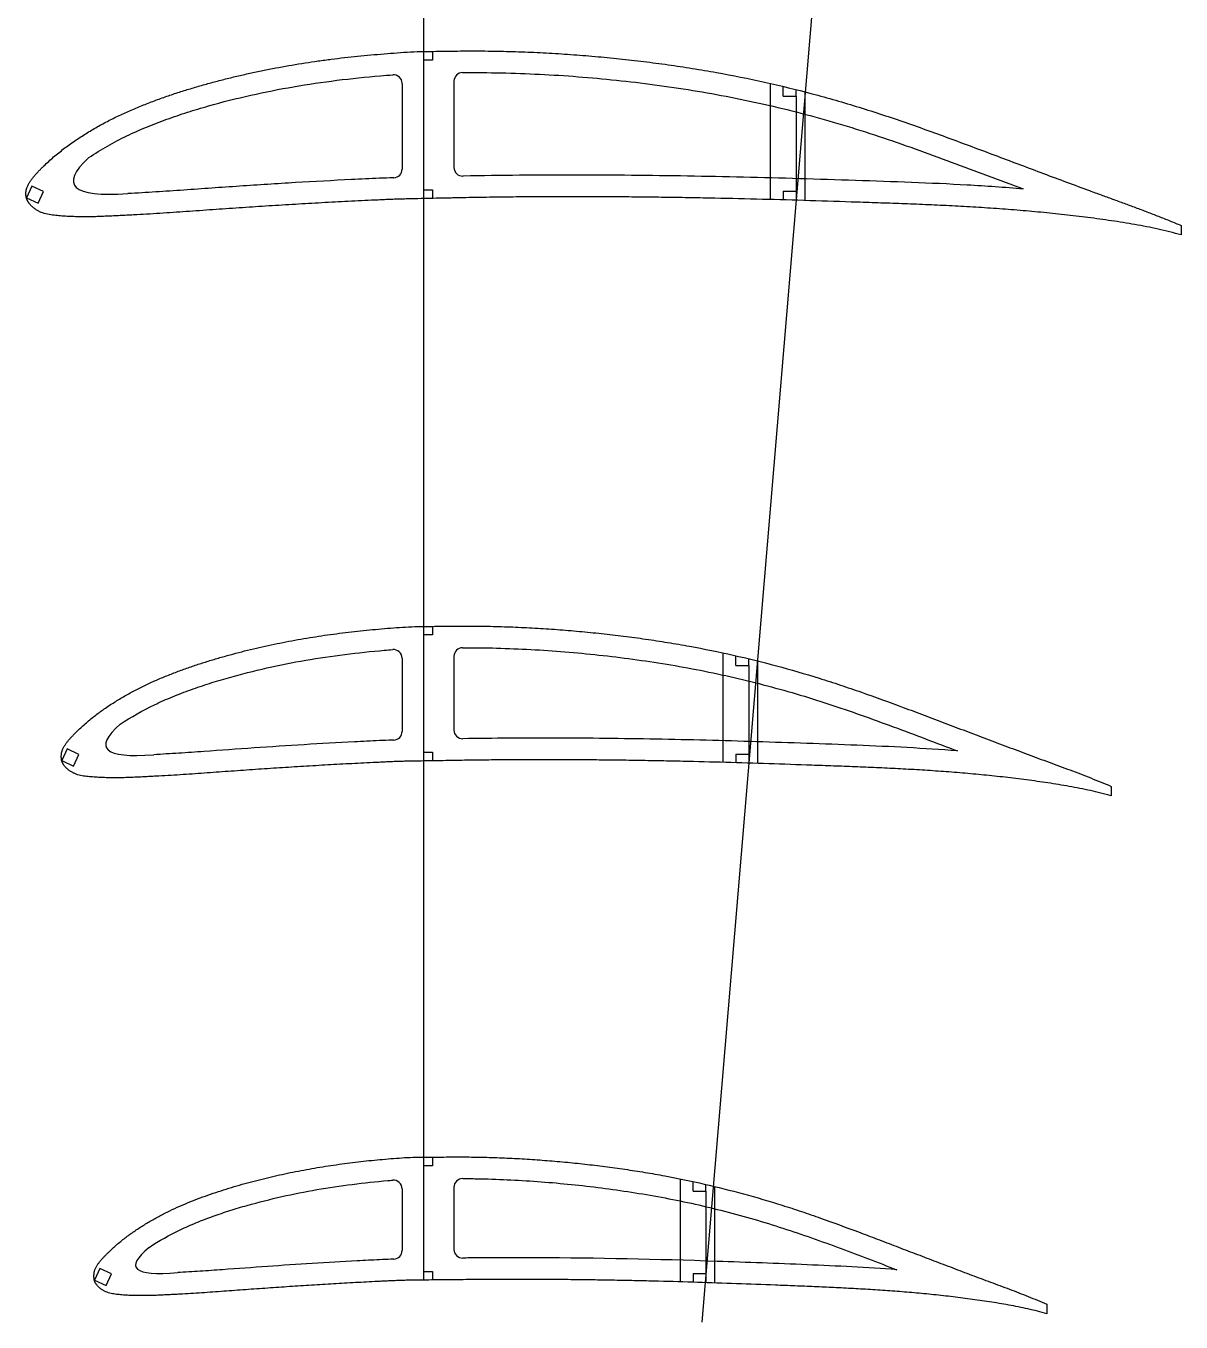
# Model space of a CAD drawing. Header units: millimetres. Extents: x -11497 to 404, y -3854 to 414.
# Drawn here: x -1604.5 to -1337.4, y -1658.1 to -1358.5 of the extents above; entities that cross this region are included whole.
import ezdxf

# ---------------------------------------------------------------- set-up
doc = ezdxf.new("R2010")
doc.units = ezdxf.units.MM
doc.layers.add('剖面线层', color=2, linetype='Continuous', lineweight=25)
doc.layers.add('细线层', color=4, linetype='Continuous', lineweight=25)

msp = doc.modelspace()

# ---------------------------------------------------------------- linework, layer by layer
for p, q in [((-1512.5429, -1366.4088), (-1512.5429, -1364.4244)), ((-1510.5429, -1364.4088), (-1510.5429, -1366.4088)), ((-1510.5429, -1366.4088), (-1512.5429, -1366.4088)), ((-1517.5429, -1371.8251), (-1517.5429, -1391.6154)), ((-1505.5429, -1371.3198), (-1505.5429, -1391.2538)), ((-1432.4212, -1371.8148), (-1432.4212, -1398.6646)), ((-1429.4212, -1374.7654), (-1429.4212, -1372.5154)), ((-1429.4212, -1374.7654), (-1426.4212, -1374.7654)), ((-1426.4212, -1374.7654), (-1426.4212, -1373.2518)), ((-1426.4212, -1374.7654), (-1426.4212, -1396.7472)), ((-1424.4212, -1373.7625), (-1424.4212, -1398.893)), ((-1512.5429, -1398.4381), (-1512.5429, -1396.4381)), ((-1512.5429, -1396.4381), (-1510.5429, -1396.4381)), ((-1510.5429, -1396.4381), (-1510.5429, -1398.3975)), ((-1429.4212, -1396.7472), (-1426.4212, -1396.7472)), ((-1429.4212, -1396.7472), (-1429.4212, -1398.7472)), ((-1426.4212, -1396.7472), (-1426.4212, -1398.8335)), ((-1512.5429, -1499.3194), (-1512.5429, -1497.3365)), ((-1510.5429, -1497.3194), (-1510.5429, -1499.3194)), ((-1510.5429, -1499.3194), (-1512.5429, -1499.3194)), ((-1443.3765, -1503.4453), (-1443.3765, -1528.763)), ((-1517.5429, -1504.6911), (-1517.5429, -1521.5965)), ((-1505.5429, -1504.253), (-1505.5429, -1521.2971)), ((-1440.3765, -1506.3589), (-1440.3765, -1504.1089)), ((-1440.3765, -1506.3589), (-1437.3765, -1506.3589)), ((-1437.3765, -1506.3589), (-1437.3765, -1504.8121)), ((-1437.3765, -1506.3589), (-1437.3765, -1526.8487)), ((-1435.3765, -1505.3028), (-1435.3765, -1529.0015)), ((-1512.5429, -1528.4381), (-1512.5429, -1526.4381)), ((-1512.5429, -1526.4381), (-1510.5429, -1526.4381)), ((-1510.5429, -1526.4381), (-1510.5429, -1528.4041)), ((-1440.3765, -1526.8487), (-1437.3765, -1526.8487)), ((-1440.3765, -1526.8487), (-1440.3765, -1528.8487)), ((-1437.3765, -1526.8487), (-1437.3765, -1528.939)), ((-1512.5429, -1622.0069), (-1512.5429, -1620.0247)), ((-1510.5429, -1620.0069), (-1510.5429, -1622.0069)), ((-1510.5429, -1622.0069), (-1512.5429, -1622.0069)), ((-1453.2703, -1625.0331), (-1453.2703, -1648.8463)), ((-1450.2703, -1627.9091), (-1450.2703, -1625.6591)), ((-1447.2703, -1627.9091), (-1447.2703, -1626.328)), ((-1445.2703, -1626.7982), (-1445.2703, -1649.0957)), ((-1517.5429, -1627.3394), (-1517.5429, -1641.5822)), ((-1505.5429, -1626.9693), (-1505.5429, -1641.3419)), ((-1450.2703, -1627.9091), (-1447.2703, -1627.9091)), ((-1447.2703, -1627.9091), (-1447.2703, -1646.9353)), ((-1512.5429, -1648.4381), (-1512.5429, -1646.4381)), ((-1512.5429, -1646.4381), (-1510.5429, -1646.4381)), ((-1510.5429, -1646.4381), (-1510.5429, -1648.4124)), ((-1450.2703, -1646.9353), (-1447.2703, -1646.9353)), ((-1450.2703, -1646.9353), (-1450.2703, -1648.9353)), ((-1447.2703, -1646.9353), (-1447.2703, -1649.0298))]:
    msp.add_line(p, q)
at = {"color": 7, "linetype": 'Continuous', "lineweight": 25}
for p, q in [((-1590.0038, -1388.9527), (-1590.0036, -1388.9529)), ((-1603.1586, -1395.5515), (-1604.4265, -1398.2704)), ((-1600.4397, -1396.8194), (-1603.1586, -1395.5515)), ((-1604.4265, -1398.2704), (-1601.7075, -1399.5383)), ((-1601.7075, -1399.5383), (-1600.4397, -1396.8194)), ((-1337.4008, -1404.6663), (-1337.3986, -1406.8509)), ((-1582.7521, -1519.9558), (-1582.7519, -1519.956)), ((-1594.9851, -1525.6478), (-1596.2529, -1528.3667)), ((-1592.2661, -1526.9157), (-1594.9851, -1525.6478)), ((-1593.534, -1529.6346), (-1592.2661, -1526.9157)), ((-1596.2529, -1528.3667), (-1593.534, -1529.6346)), ((-1353.535, -1534.3202), (-1353.5321, -1536.5156)), ((-1576.0574, -1640.8817), (-1576.0571, -1640.882)), ((-1587.4394, -1645.7366), (-1588.7072, -1648.4555)), ((-1584.7204, -1647.0044), (-1587.4394, -1645.7366)), ((-1585.9883, -1649.7234), (-1584.7204, -1647.0044)), ((-1569.4415, -1646.7137), (-1569.4431, -1646.7138)), ((-1588.7072, -1648.4555), (-1585.9883, -1649.7234)), ((-1368.4299, -1654.0007), (-1368.4263, -1656.2061))]:
    msp.add_line(p, q, dxfattribs=at)
for centre, start, end in [((-1519.5429, -1371.8251), 0, 94.349868), ((-1503.5429, -1371.3198), 90.458323, 180), ((-1519.5429, -1391.6154), 272.117061, 0), ((-1503.5429, -1391.2538), 180, 271.122232), ((-1519.5429, -1504.6911), 0, 94.496354), ((-1503.5429, -1504.253), 90.096453, 180), ((-1519.5429, -1521.5965), 272.302083, 360), ((-1503.5429, -1521.2971), 180, 270.923656), ((-1519.5429, -1627.3394), 0, 94.699744), ((-1503.5429, -1626.9693), 89.686792, 180), ((-1519.5429, -1641.5822), 272.593728, 360), ((-1503.5429, -1641.3419), 180, 270.708374)]:
    msp.add_arc(centre, 2, start, end)
for points, knots in [([(-1337.3986, -1406.8509), (-1338.2744, -1406.5914), (-1340.045, -1406.1379), (-1342.7113, -1405.5029), (-1345.3945, -1404.9409), (-1348.0887, -1404.435), (-1350.7922, -1403.9799), (-1353.5022, -1403.5649), (-1356.2169, -1403.1804), (-1358.9351, -1402.821), (-1361.6565, -1402.4848), (-1365.2886, -1402.0654), (-1369.8353, -1401.5961), (-1375.2996, -1401.1141), (-1380.7701, -1400.7017), (-1386.2456, -1400.3563), (-1391.7247, -1400.0661), (-1397.2062, -1399.8206), (-1402.6894, -1399.6078), (-1408.1735, -1399.4151), (-1415.4864, -1399.1719), (-1424.6282, -1398.8797), (-1435.5996, -1398.5715), (-1444.7434, -1398.3648), (-1452.0586, -1398.2338), (-1457.545, -1398.1525), (-1463.0313, -1398.0881), (-1468.5174, -1398.0442), (-1474.0032, -1398.0174), (-1479.4885, -1398.0113), (-1484.9733, -1398.0261), (-1490.4574, -1398.0652), (-1495.0268, -1398.1165), (-1498.6819, -1398.1692), (-1501.4228, -1398.2165), (-1503.7068, -1398.2583), (-1505.5337, -1398.2983), (-1507.3605, -1398.3347), (-1509.6437, -1398.381), (-1511.4706, -1398.4148), (-1513.4055, -1398.4569), (-1514.9379, -1398.4894), (-1516.9808, -1398.5387), (-1518.5128, -1398.5828), (-1520.0445, -1398.6395), (-1521.5755, -1398.7085), (-1523.1065, -1398.7771), (-1525.1479, -1398.8664), (-1527.6991, -1398.9882), (-1530.7601, -1399.1399), (-1533.8205, -1399.298), (-1537.9004, -1399.5199), (-1541.9792, -1399.7544), (-1546.0568, -1400.0039), (-1549.1146, -1400.1967), (-1552.1718, -1400.3954), (-1555.2286, -1400.5998), (-1558.2849, -1400.8091), (-1561.3408, -1401.0223), (-1564.3964, -1401.2386), (-1567.452, -1401.4552), (-1570.5076, -1401.6681), (-1573.5639, -1401.872), (-1576.6209, -1402.0622), (-1579.1694, -1402.2047), (-1581.2085, -1402.3113), (-1582.7379, -1402.3881), (-1584.2676, -1402.4619), (-1585.7974, -1402.5311), (-1587.3276, -1402.5905), (-1588.8583, -1402.6365), (-1590.3895, -1402.6588), (-1591.921, -1402.6577), (-1593.452, -1402.6227), (-1594.9821, -1402.5596), (-1596.5099, -1402.4528), (-1598.0348, -1402.3128), (-1599.5529, -1402.1026), (-1600.7838, -1401.7471), (-1601.7067, -1401.308), (-1602.253, -1400.9774), (-1602.6645, -1400.6757), (-1603.062, -1400.3558), (-1603.4291, -1400.0003), (-1603.7163, -1399.6587), (-1603.8707, -1399.4562), (-1603.9792, -1399.299), (-1604.0787, -1399.136), (-1604.1672, -1398.9666), (-1604.2462, -1398.7926), (-1604.3252, -1398.6195), (-1604.3946, -1398.4428), (-1604.4406, -1398.2584), (-1604.4762, -1398.0717), (-1604.5026, -1397.8827), (-1604.5212, -1397.6927), (-1604.5363, -1397.4382), (-1604.5412, -1397.1187), (-1604.5061, -1396.801), (-1604.4716, -1396.549), (-1604.4336, -1396.3617), (-1604.3848, -1396.1768), (-1604.3106, -1395.9331), (-1604.1994, -1395.6341), (-1604.0373, -1395.2874), (-1603.7977, -1394.8366), (-1603.4527, -1394.2994), (-1602.9955, -1393.6851), (-1602.5056, -1393.0964), (-1601.9933, -1392.5274), (-1601.4639, -1391.9743), (-1600.9261, -1391.4292), (-1600.2008, -1390.7108), (-1599.2737, -1389.8338), (-1598.1294, -1388.8159), (-1596.9502, -1387.8387), (-1595.7433, -1386.8961), (-1594.1002, -1385.6836), (-1591.9905, -1384.2463), (-1589.389, -1382.6289), (-1586.723, -1381.1202), (-1583.9998, -1379.7173), (-1581.2249, -1378.4196), (-1578.4073, -1377.2179), (-1575.5576, -1376.0945), (-1572.6798, -1375.0448), (-1569.7792, -1374.0603), (-1566.8581, -1373.1378), (-1563.9194, -1372.273), (-1560.966, -1371.4593), (-1557.9997, -1370.694), (-1555.0213, -1369.9765), (-1552.0318, -1369.3062), (-1548.0323, -1368.4747), (-1543.0101, -1367.5474), (-1537.963, -1366.7652), (-1533.9136, -1366.2194), (-1530.8712, -1365.8509), (-1527.8244, -1365.5203), (-1524.7738, -1365.2231), (-1521.719, -1364.9719), (-1518.6628, -1364.7358), (-1515.6041, -1364.5312), (-1513.563, -1364.4467), (-1512.5429, -1364.4244)], [0, 0, 0, 0, 0.00737426, 0.01474851, 0.02212277, 0.02949703, 0.03687129, 0.04424554, 0.0516198, 0.05899406, 0.06636831, 0.07374257, 0.08849108, 0.1032396, 0.11798811, 0.13273663, 0.14748514, 0.16223365, 0.17698217, 0.19173068, 0.2064792, 0.23597622, 0.26547325, 0.29497028, 0.3097188, 0.32446731, 0.33921582, 0.35396434, 0.36871285, 0.38346137, 0.39820988, 0.41295839, 0.42770691, 0.43508116, 0.44245542, 0.44982968, 0.45351681, 0.45720394, 0.46457819, 0.47195245, 0.47195245, 0.48020319, 0.48432856, 0.48845394, 0.49257931, 0.49670468, 0.50083005, 0.50495542, 0.51320616, 0.52145691, 0.52970765, 0.53795839, 0.55445988, 0.56271062, 0.57096137, 0.57921211, 0.58746285, 0.59571359, 0.60396434, 0.61221508, 0.62046582, 0.62871657, 0.63696731, 0.64521805, 0.6534688, 0.65759417, 0.66171954, 0.66584491, 0.66997028, 0.67409565, 0.67822102, 0.6823464, 0.68647177, 0.69059714, 0.69472251, 0.69884788, 0.70297325, 0.70709862, 0.711224, 0.71328668, 0.71534937, 0.71638071, 0.71741205, 0.71947474, 0.72050608, 0.72102175, 0.72153742, 0.7220531, 0.72256877, 0.72308444, 0.72360011, 0.72411578, 0.72463145, 0.72514712, 0.7256628, 0.72617847, 0.72669414, 0.72772548, 0.72875682, 0.7292725, 0.72978817, 0.73030384, 0.73081951, 0.73185085, 0.7328822, 0.73391354, 0.73597622, 0.73803891, 0.7401016, 0.74216428, 0.74422697, 0.74628965, 0.74835234, 0.75247771, 0.75660308, 0.76072845, 0.76485383, 0.7689792, 0.77722994, 0.78548068, 0.79373143, 0.80198217, 0.81023291, 0.81848365, 0.8267344, 0.83498514, 0.84323588, 0.85148663, 0.85973737, 0.86798811, 0.87623886, 0.8844896, 0.89274034, 0.90099108, 0.91749257, 0.93399406, 0.9422448, 0.95049554, 0.95874629, 0.96699703, 0.97524777, 0.98349851, 0.99174926, 1, 1, 1, 1]), ([(-1512.5429, -1364.4244), (-1511.5986, -1364.4184), (-1509.7102, -1364.4029), (-1506.8777, -1364.3647), (-1504.0454, -1364.3179), (-1501.2126, -1364.3081), (-1498.38, -1364.3176), (-1494.6033, -1364.3716), (-1490.8277, -1364.4734), (-1487.0538, -1364.6274), (-1483.2814, -1364.8128), (-1478.5693, -1365.1088), (-1472.9216, -1365.5589), (-1467.2826, -1366.107), (-1461.6534, -1366.7485), (-1456.0362, -1367.4872), (-1450.4328, -1368.3248), (-1442.9844, -1369.5853), (-1433.724, -1371.4401), (-1422.715, -1374.1322), (-1413.6383, -1376.7412), (-1406.4435, -1379.0433), (-1399.2889, -1381.4681), (-1392.1864, -1384.0408), (-1385.1074, -1386.6768), (-1379.8036, -1388.6686), (-1374.5, -1390.6604), (-1369.1957, -1392.6509), (-1363.8884, -1394.6329), (-1359.4614, -1396.2734), (-1355.9169, -1397.5778), (-1353.2564, -1398.5502), (-1350.5961, -1399.5234), (-1347.9382, -1400.5031), (-1345.2875, -1401.5021), (-1342.6446, -1402.5218), (-1340.0149, -1403.575), (-1338.2678, -1404.2923), (-1337.4008, -1404.6663)], [0, 0, 0, 0, 0.015625, 0.03125, 0.046875, 0.0625, 0.078125, 0.09375, 0.125, 0.140625, 0.15625, 0.1875, 0.21875, 0.25, 0.28125, 0.3125, 0.34375, 0.375, 0.4375, 0.5, 0.5625, 0.59375, 0.625, 0.6875, 0.71875, 0.75, 0.78125, 0.8125, 0.84375, 0.875, 0.890625, 0.90625, 0.921875, 0.9375, 0.953125, 0.96875, 0.984375, 1, 1, 1, 1]), ([(-1590.0036, -1388.9529), (-1587.1819, -1387.0599), (-1584.254, -1385.4078), (-1579.7295, -1383.2302), (-1578.1989, -1382.5552), (-1575.1046, -1381.2802), (-1573.5413, -1380.6794), (-1570.3868, -1379.5409), (-1568.7961, -1379.0021), (-1565.5907, -1377.9792), (-1563.9748, -1377.495), (-1559.1034, -1376.1135), (-1555.8355, -1375.2875), (-1549.2623, -1373.8092), (-1545.9569, -1373.1575), (-1539.3119, -1372.0137), (-1535.9703, -1371.5212), (-1529.2784, -1370.685), (-1525.926, -1370.3373), (-1521.6099, -1369.9805), (-1520.6524, -1369.9037), (-1519.6946, -1369.8308)], [0, 0, 0, 0, 0.125, 0.125, 0.1875, 0.1875, 0.25, 0.25, 0.3125, 0.3125, 0.375, 0.375, 0.5, 0.5, 0.625, 0.625, 0.75, 0.75, 0.875, 0.875, 0.910623833, 0.910623833, 0.910623833, 0.910623833]), ([(-1503.5589, -1369.3199), (-1503.5561, -1369.3199), (-1503.5533, -1369.3198), (-1500.5772, -1369.2962), (-1497.6068, -1369.3173), (-1488.7036, -1369.5093), (-1482.7788, -1369.8067), (-1470.9494, -1370.724), (-1465.0448, -1371.3431), (-1456.2033, -1372.5161), (-1453.2582, -1372.948), (-1447.3757, -1373.9045), (-1444.4482, -1374.4277), (-1435.708, -1376.1375), (-1429.9394, -1377.4685), (-1421.3701, -1379.7399), (-1418.5274, -1380.5421), (-1412.8691, -1382.2361), (-1410.054, -1383.1293), (-1401.6434, -1385.9227), (-1396.0825, -1387.9367), (-1387.761, -1391.023), (-1384.9905, -1392.0627), (-1379.4498, -1394.1434), (-1376.6796, -1395.1842), (-1373.909, -1396.2235)], [0.062441146, 0.062441146, 0.062441146, 0.062441146, 0.0625, 0.0625, 0.125, 0.125, 0.25, 0.25, 0.375, 0.375, 0.4375, 0.4375, 0.5, 0.5, 0.625, 0.625, 0.6875, 0.6875, 0.75, 0.75, 0.875, 0.875, 0.9375, 0.9375, 1, 1, 1, 1]), ([(-1373.909, -1396.2235), (-1378.2146, -1395.8613), (-1382.5231, -1395.5664), (-1391.1446, -1395.0797), (-1395.4575, -1394.8862), (-1404.0855, -1394.5489), (-1408.4004, -1394.4032), (-1417.0306, -1394.1187), (-1421.3459, -1393.9806), (-1434.2931, -1393.5973), (-1442.9264, -1393.3865), (-1460.199, -1393.0997), (-1468.8353, -1393.0187), (-1486.1068, -1393.0082), (-1494.7422, -1393.0838), (-1503.4194, -1393.2517), (-1503.4616, -1393.2525), (-1503.5037, -1393.2534)], [0, 0, 0, 0, 0.0625, 0.0625, 0.125, 0.125, 0.1875, 0.1875, 0.25, 0.25, 0.375, 0.375, 0.5, 0.5, 0.625, 0.625, 0.625610156, 0.625610156, 0.625610156, 0.625610156]), ([(-1519.469, -1393.6141), (-1519.5016, -1393.6153), (-1519.5342, -1393.6165), (-1520.6453, -1393.6582), (-1521.7232, -1393.709), (-1523.8795, -1393.8052), (-1524.9576, -1393.852), (-1527.1136, -1393.953), (-1528.1914, -1394.0056), (-1533.5804, -1394.2722), (-1537.8904, -1394.5058), (-1546.508, -1395.015), (-1550.8156, -1395.2904), (-1559.429, -1395.8713), (-1563.7346, -1396.1802), (-1570.1936, -1396.6335), (-1572.3468, -1396.7815), (-1576.6544, -1397.055), (-1578.8091, -1397.1783), (-1580.9644, -1397.2903)], [0.702652949, 0.702652949, 0.702652949, 0.702652949, 0.703125, 0.703125, 0.71875, 0.71875, 0.734375, 0.734375, 0.75, 0.75, 0.8125, 0.8125, 0.875, 0.875, 0.9375, 0.9375, 0.96875, 0.96875, 1, 1, 1, 1]), ([(-1353.5321, -1536.5156), (-1354.3306, -1536.2838), (-1355.9413, -1535.869), (-1358.3678, -1535.2925), (-1360.8082, -1534.7781), (-1363.2579, -1534.3133), (-1365.7153, -1533.8929), (-1368.1782, -1533.508), (-1370.6449, -1533.1507), (-1373.1147, -1532.8167), (-1375.5869, -1532.5041), (-1378.8862, -1532.1142), (-1383.0156, -1531.6774), (-1387.9773, -1531.2281), (-1392.9435, -1530.8419), (-1397.9133, -1530.516), (-1402.8856, -1530.2397), (-1407.8594, -1530.0034), (-1412.834, -1529.7964), (-1417.8091, -1529.6079), (-1424.4426, -1529.3681), (-1432.7345, -1529.0803), (-1442.6861, -1528.7732), (-1450.981, -1528.5627), (-1457.6181, -1528.4251), (-1462.5967, -1528.3372), (-1467.576, -1528.2645), (-1472.5562, -1528.2108), (-1477.5371, -1528.1721), (-1482.5189, -1528.1525), (-1487.5016, -1528.1514), (-1492.4851, -1528.1732), (-1496.6388, -1528.2077), (-1499.9623, -1528.246), (-1502.455, -1528.281), (-1504.5326, -1528.315), (-1506.1947, -1528.3456), (-1507.8569, -1528.3686), (-1509.9347, -1528.3949), (-1511.5974, -1528.419), (-1513.3586, -1528.4547), (-1514.7536, -1528.476), (-1516.6135, -1528.5105), (-1518.0084, -1528.5449), (-1519.4031, -1528.5953), (-1520.7971, -1528.6611), (-1522.1912, -1528.7257), (-1524.0504, -1528.8078), (-1526.3739, -1528.9221), (-1529.1623, -1529.0635), (-1531.9506, -1529.2103), (-1535.6682, -1529.4167), (-1539.3857, -1529.6347), (-1543.1027, -1529.8667), (-1545.8905, -1530.0456), (-1548.678, -1530.2301), (-1551.4655, -1530.4196), (-1554.2528, -1530.6138), (-1557.0401, -1530.812), (-1559.8273, -1531.0125), (-1562.6147, -1531.2133), (-1565.4025, -1531.4111), (-1568.191, -1531.6006), (-1570.9804, -1531.7775), (-1573.306, -1531.9099), (-1575.1668, -1532.0095), (-1576.5626, -1532.0813), (-1577.9586, -1532.1505), (-1579.3548, -1532.215), (-1580.7515, -1532.2706), (-1582.1486, -1532.3143), (-1583.5462, -1532.3348), (-1584.9441, -1532.3348), (-1586.3416, -1532.3026), (-1587.7384, -1532.2459), (-1589.1329, -1532.1472), (-1590.5251, -1532.0204), (-1591.91, -1531.8216), (-1593.0305, -1531.4845), (-1593.8668, -1531.071), (-1594.362, -1530.7635), (-1594.733, -1530.4817), (-1595.0918, -1530.1847), (-1595.4209, -1529.854), (-1595.6765, -1529.5366), (-1595.8123, -1529.3479), (-1595.9073, -1529.2016), (-1595.9939, -1529.0503), (-1596.0708, -1528.8937), (-1596.1386, -1528.733), (-1596.204, -1528.5719), (-1596.2584, -1528.4073), (-1596.2911, -1528.2369), (-1596.3159, -1528.0651), (-1596.334, -1527.8918), (-1596.3459, -1527.7179), (-1596.3555, -1527.4853), (-1596.361, -1527.1938), (-1596.3308, -1526.9036), (-1596.3068, -1526.6727), (-1596.2766, -1526.5008), (-1596.2355, -1526.3311), (-1596.1727, -1526.1071), (-1596.0767, -1525.8321), (-1595.9328, -1525.5137), (-1595.7198, -1525.0992), (-1595.4093, -1524.6059), (-1594.996, -1524.042), (-1594.5518, -1523.5021), (-1594.0863, -1522.9806), (-1593.6042, -1522.4745), (-1593.1146, -1521.9756), (-1592.4537, -1521.3186), (-1591.609, -1520.5163), (-1590.5666, -1519.5845), (-1589.4916, -1518.6908), (-1588.3915, -1517.8281), (-1586.8936, -1516.7187), (-1584.9693, -1515.4043), (-1582.597, -1513.9241), (-1580.1646, -1512.545), (-1577.6807, -1511.2613), (-1575.149, -1510.075), (-1572.5783, -1508.9763), (-1569.9788, -1507.9482), (-1567.3531, -1506.9892), (-1564.7073, -1506.0883), (-1562.0425, -1505.2451), (-1559.3621, -1504.4541), (-1556.6684, -1503.7101), (-1553.9631, -1503.0102), (-1551.247, -1502.354), (-1548.5211, -1501.7412), (-1544.8745, -1500.9807), (-1540.2962, -1500.1331), (-1535.6963, -1499.4174), (-1532.0065, -1498.9181), (-1529.2346, -1498.5813), (-1526.4591, -1498.2783), (-1523.6806, -1498.007), (-1520.8988, -1497.7754), (-1518.1162, -1497.5584), (-1515.3307, -1497.3856), (-1513.4716, -1497.3365), (-1512.5429, -1497.3365)], [0, 0, 0, 0, 0.00737426, 0.01474851, 0.02212277, 0.02949703, 0.03687129, 0.04424554, 0.0516198, 0.05899406, 0.06636831, 0.07374257, 0.08849108, 0.1032396, 0.11798811, 0.13273663, 0.14748514, 0.16223365, 0.17698217, 0.19173068, 0.2064792, 0.23597622, 0.26547325, 0.29497028, 0.3097188, 0.32446731, 0.33921582, 0.35396434, 0.36871285, 0.38346137, 0.39820988, 0.41295839, 0.42770691, 0.43508116, 0.44245542, 0.44982968, 0.45351681, 0.45720394, 0.46457819, 0.47195245, 0.47195245, 0.48020319, 0.48432856, 0.48845394, 0.49257931, 0.49670468, 0.50083005, 0.50495542, 0.51320616, 0.52145691, 0.52970765, 0.53795839, 0.55445988, 0.56271062, 0.57096137, 0.57921211, 0.58746285, 0.59571359, 0.60396434, 0.61221508, 0.62046582, 0.62871657, 0.63696731, 0.64521805, 0.6534688, 0.65759417, 0.66171954, 0.66584491, 0.66997028, 0.67409565, 0.67822102, 0.6823464, 0.68647177, 0.69059714, 0.69472251, 0.69884788, 0.70297325, 0.70709862, 0.711224, 0.71328668, 0.71534937, 0.71638071, 0.71741205, 0.71947474, 0.72050608, 0.72102175, 0.72153742, 0.7220531, 0.72256877, 0.72308444, 0.72360011, 0.72411578, 0.72463145, 0.72514712, 0.7256628, 0.72617847, 0.72669414, 0.72772548, 0.72875682, 0.7292725, 0.72978817, 0.73030384, 0.73081951, 0.73185085, 0.7328822, 0.73391354, 0.73597622, 0.73803891, 0.7401016, 0.74216428, 0.74422697, 0.74628965, 0.74835234, 0.75247771, 0.75660308, 0.76072845, 0.76485383, 0.7689792, 0.77722994, 0.78548068, 0.79373143, 0.80198217, 0.81023291, 0.81848365, 0.8267344, 0.83498514, 0.84323588, 0.85148663, 0.85973737, 0.86798811, 0.87623886, 0.8844896, 0.89274034, 0.90099108, 0.91749257, 0.93399406, 0.9422448, 0.95049554, 0.95874629, 0.96699703, 0.97524777, 0.98349851, 0.99174926, 1, 1, 1, 1]), ([(-1512.5429, -1497.3365), (-1511.6851, -1497.3283), (-1509.9695, -1497.3158), (-1507.3964, -1497.2895), (-1504.8232, -1497.2524), (-1502.2498, -1497.2521), (-1499.6766, -1497.2672), (-1496.2458, -1497.3272), (-1492.8162, -1497.4287), (-1489.3883, -1497.579), (-1485.9617, -1497.7571), (-1481.6819, -1498.0382), (-1476.5525, -1498.4615), (-1471.4311, -1498.9737), (-1466.3191, -1499.5712), (-1461.218, -1500.2563), (-1456.1297, -1501.0309), (-1449.3666, -1502.1951), (-1440.9586, -1503.903), (-1430.9643, -1506.3757), (-1422.7251, -1508.7681), (-1416.1945, -1510.8767), (-1409.7012, -1513.0974), (-1403.2554, -1515.4524), (-1396.831, -1517.8644), (-1392.0178, -1519.687), (-1387.2048, -1521.5097), (-1382.391, -1523.3307), (-1377.5747, -1525.145), (-1373.5574, -1526.647), (-1370.3411, -1527.8418), (-1367.9272, -1528.7334), (-1365.5131, -1529.6246), (-1363.1011, -1530.5216), (-1360.6954, -1531.4351), (-1358.2966, -1532.367), (-1355.9087, -1533.3263), (-1354.3231, -1533.9814), (-1353.535, -1534.3202)], [0, 0, 0, 0, 0.015625, 0.03125, 0.046875, 0.0625, 0.078125, 0.09375, 0.125, 0.140625, 0.15625, 0.1875, 0.21875, 0.25, 0.28125, 0.3125, 0.34375, 0.375, 0.4375, 0.5, 0.5625, 0.59375, 0.625, 0.6875, 0.71875, 0.75, 0.78125, 0.8125, 0.84375, 0.875, 0.890625, 0.90625, 0.921875, 0.9375, 0.953125, 0.96875, 0.984375, 1, 1, 1, 1]), ([(-1582.7519, -1519.956), (-1580.1947, -1518.2473), (-1577.5414, -1516.7551), (-1573.4406, -1514.7896), (-1572.0532, -1514.1804), (-1569.2493, -1513.0277), (-1567.8327, -1512.4844), (-1564.9741, -1511.4551), (-1563.533, -1510.9672), (-1560.6284, -1510.0416), (-1559.1638, -1509.6032), (-1554.7523, -1508.3524), (-1551.7928, -1507.6041), (-1545.8398, -1506.2644), (-1542.8463, -1505.6734), (-1536.8279, -1504.6355), (-1533.8015, -1504.1878), (-1527.7416, -1503.428), (-1524.706, -1503.112), (-1521.0098, -1502.8026), (-1520.3548, -1502.7488), (-1519.6997, -1502.6973)], [0, 0, 0, 0, 0.125, 0.125, 0.1875, 0.1875, 0.25, 0.25, 0.3125, 0.3125, 0.375, 0.375, 0.5, 0.5, 0.625, 0.625, 0.75, 0.75, 0.875, 0.875, 0.901916741, 0.901916741, 0.901916741, 0.901916741]), ([(-1503.5462, -1502.253), (-1502.5714, -1502.2514), (-1501.597, -1502.2555), (-1499.3026, -1502.2737), (-1497.9833, -1502.296), (-1491.3901, -1502.4495), (-1486.1274, -1502.7185), (-1475.625, -1503.5382), (-1470.3852, -1504.0877), (-1459.9285, -1505.4661), (-1454.7116, -1506.2965), (-1446.9073, -1507.8005), (-1444.3102, -1508.3441), (-1439.1495, -1509.5141), (-1436.5828, -1510.1409), (-1431.475, -1511.4744), (-1428.9341, -1512.1808), (-1423.8774, -1513.6718), (-1421.362, -1514.4574), (-1413.8508, -1516.9216), (-1408.8895, -1518.7069), (-1401.4721, -1521.4609), (-1399.0035, -1522.3909), (-1394.0684, -1524.2572), (-1391.6015, -1525.1924), (-1389.1342, -1526.1263)], [0.070694357, 0.070694357, 0.070694357, 0.070694357, 0.09375, 0.09375, 0.125, 0.125, 0.25, 0.25, 0.375, 0.375, 0.5, 0.5, 0.5625, 0.5625, 0.625, 0.625, 0.6875, 0.6875, 0.75, 0.75, 0.875, 0.875, 0.9375, 0.9375, 1, 1, 1, 1]), ([(-1519.4625, -1523.5949), (-1519.602, -1523.6005), (-1519.7415, -1523.6063), (-1520.8485, -1523.6546), (-1521.8157, -1523.7021), (-1524.718, -1523.8323), (-1526.6524, -1523.9281), (-1532.455, -1524.2248), (-1536.3223, -1524.4408), (-1544.0547, -1524.9106), (-1547.9198, -1525.1634), (-1555.6485, -1525.6953), (-1559.5118, -1525.9777), (-1565.3075, -1526.391), (-1567.2396, -1526.5259), (-1571.1049, -1526.7754), (-1573.0383, -1526.8877), (-1574.9723, -1526.9905)], [0.70087281, 0.70087281, 0.70087281, 0.70087281, 0.703125, 0.703125, 0.71875, 0.71875, 0.75, 0.75, 0.8125, 0.8125, 0.875, 0.875, 0.9375, 0.9375, 0.96875, 0.96875, 1, 1, 1, 1]), ([(-1389.1342, -1526.1263), (-1396.8646, -1525.5063), (-1404.6058, -1525.1236), (-1416.2228, -1524.6592), (-1420.0958, -1524.5199), (-1427.842, -1524.2457), (-1431.7154, -1524.1136), (-1443.3368, -1523.7469), (-1451.0868, -1523.5454), (-1466.5906, -1523.2603), (-1474.3424, -1523.1739), (-1489.233, -1523.1383), (-1496.3719, -1523.1817), (-1503.5106, -1523.2968)], [0, 0, 0, 0, 0.125, 0.125, 0.1875, 0.1875, 0.25, 0.25, 0.375, 0.375, 0.5, 0.5, 0.615117322, 0.615117322, 0.615117322, 0.615117322]), ([(-1368.4263, -1656.2061), (-1369.1534, -1655.9998), (-1370.6166, -1655.6206), (-1372.8218, -1655.0982), (-1375.0378, -1654.6276), (-1377.2619, -1654.2008), (-1379.4922, -1653.8124), (-1381.7269, -1653.4554), (-1383.9648, -1653.1231), (-1386.2051, -1652.8126), (-1388.4473, -1652.5217), (-1391.4394, -1652.1592), (-1395.1834, -1651.7523), (-1399.6811, -1651.3332), (-1404.1818, -1650.9712), (-1408.6848, -1650.6632), (-1413.1892, -1650.3999), (-1417.6942, -1650.1721), (-1422.1994, -1649.9705), (-1426.7045, -1649.7858), (-1432.7109, -1649.5492), (-1440.2182, -1649.2654), (-1449.2283, -1648.9593), (-1456.7394, -1648.7453), (-1462.7506, -1648.6017), (-1467.2604, -1648.5076), (-1471.7717, -1648.4272), (-1476.2847, -1648.3645), (-1480.7996, -1648.3148), (-1485.3165, -1648.2828), (-1489.8356, -1648.267), (-1494.3571, -1648.2727), (-1498.127, -1648.2918), (-1501.1443, -1648.3168), (-1503.408, -1648.3405), (-1505.2949, -1648.3673), (-1506.8048, -1648.3891), (-1508.315, -1648.3997), (-1510.2033, -1648.4076), (-1511.7145, -1648.4227), (-1513.3153, -1648.4525), (-1514.5834, -1648.4636), (-1516.2744, -1648.4844), (-1517.5428, -1648.5098), (-1518.8109, -1648.5543), (-1520.0784, -1648.6172), (-1521.3462, -1648.6781), (-1523.0371, -1648.7536), (-1525.1505, -1648.861), (-1527.6872, -1648.9929), (-1530.2244, -1649.1292), (-1533.6075, -1649.3214), (-1536.9914, -1649.5241), (-1540.3756, -1649.7399), (-1542.914, -1649.906), (-1545.4526, -1650.0774), (-1547.9915, -1650.2532), (-1550.5305, -1650.4334), (-1553.0697, -1650.6178), (-1555.6091, -1650.8037), (-1558.149, -1650.9899), (-1560.6894, -1651.1736), (-1563.2308, -1651.35), (-1565.7732, -1651.5145), (-1567.893, -1651.6377), (-1569.5893, -1651.7307), (-1570.8617, -1651.7979), (-1572.1343, -1651.8629), (-1573.4072, -1651.9231), (-1574.6805, -1651.9752), (-1575.9542, -1652.0167), (-1577.2286, -1652.0356), (-1578.5032, -1652.0366), (-1579.7774, -1652.007), (-1581.0511, -1651.9561), (-1582.3225, -1651.865), (-1583.5922, -1651.7504), (-1584.8542, -1651.562), (-1585.8727, -1651.242), (-1586.629, -1650.8521), (-1587.0771, -1650.5659), (-1587.4107, -1650.3025), (-1587.7338, -1650.0267), (-1588.0279, -1649.7187), (-1588.2543, -1649.4238), (-1588.3729, -1649.2478), (-1588.4554, -1649.1117), (-1588.5302, -1648.9711), (-1588.5964, -1648.8263), (-1588.6538, -1648.6778), (-1588.7065, -1648.5279), (-1588.7471, -1648.3743), (-1588.7677, -1648.2169), (-1588.7825, -1648.0588), (-1588.7928, -1647.9), (-1588.7986, -1647.7411), (-1588.8031, -1647.5288), (-1588.8092, -1647.263), (-1588.7834, -1646.9982), (-1588.7692, -1646.7866), (-1588.7461, -1646.629), (-1588.7121, -1646.4733), (-1588.6599, -1646.2676), (-1588.5781, -1646.0147), (-1588.4508, -1645.7225), (-1588.2624, -1645.3414), (-1587.9836, -1644.8887), (-1587.6109, -1644.3713), (-1587.209, -1643.8764), (-1586.7867, -1643.3988), (-1586.3482, -1642.9363), (-1585.9032, -1642.4799), (-1585.3017, -1641.8795), (-1584.5331, -1641.1461), (-1583.5847, -1640.294), (-1582.6059, -1639.4772), (-1581.6045, -1638.6884), (-1580.2405, -1637.6741), (-1578.4875, -1636.4733), (-1576.3267, -1635.1198), (-1574.1101, -1633.8602), (-1571.847, -1632.6867), (-1569.5397, -1631.6032), (-1567.197, -1630.5995), (-1564.8286, -1629.6594), (-1562.4356, -1628.7841), (-1560.0249, -1627.9604), (-1557.5968, -1627.1905), (-1555.1548, -1626.4676), (-1552.7008, -1625.7879), (-1550.2365, -1625.1484), (-1547.7626, -1624.5489), (-1545.28, -1623.9889), (-1541.9592, -1623.2942), (-1537.7907, -1622.5201), (-1533.6037, -1621.8658), (-1530.2459, -1621.4094), (-1527.7237, -1621.1019), (-1525.1988, -1620.8243), (-1522.6714, -1620.5769), (-1520.1417, -1620.3634), (-1517.6116, -1620.1641), (-1515.0782, -1620.0207), (-1513.3872, -1620.0041), (-1512.5429, -1620.0247)], [0, 0, 0, 0, 0.00737426, 0.01474851, 0.02212277, 0.02949703, 0.03687129, 0.04424554, 0.0516198, 0.05899406, 0.06636831, 0.07374257, 0.08849108, 0.1032396, 0.11798811, 0.13273663, 0.14748514, 0.16223365, 0.17698217, 0.19173068, 0.2064792, 0.23597622, 0.26547325, 0.29497028, 0.3097188, 0.32446731, 0.33921582, 0.35396434, 0.36871285, 0.38346137, 0.39820988, 0.41295839, 0.42770691, 0.43508116, 0.44245542, 0.44982968, 0.45351681, 0.45720394, 0.46457819, 0.47195245, 0.47195245, 0.48020319, 0.48432856, 0.48845394, 0.49257931, 0.49670468, 0.50083005, 0.50495542, 0.51320616, 0.52145691, 0.52970765, 0.53795839, 0.55445988, 0.56271062, 0.57096137, 0.57921211, 0.58746285, 0.59571359, 0.60396434, 0.61221508, 0.62046582, 0.62871657, 0.63696731, 0.64521805, 0.6534688, 0.65759417, 0.66171954, 0.66584491, 0.66997028, 0.67409565, 0.67822102, 0.6823464, 0.68647177, 0.69059714, 0.69472251, 0.69884788, 0.70297325, 0.70709862, 0.711224, 0.71328668, 0.71534937, 0.71638071, 0.71741205, 0.71947474, 0.72050608, 0.72102175, 0.72153742, 0.7220531, 0.72256877, 0.72308444, 0.72360011, 0.72411578, 0.72463145, 0.72514712, 0.7256628, 0.72617847, 0.72669414, 0.72772548, 0.72875682, 0.7292725, 0.72978817, 0.73030384, 0.73081951, 0.73185085, 0.7328822, 0.73391354, 0.73597622, 0.73803891, 0.7401016, 0.74216428, 0.74422697, 0.74628965, 0.74835234, 0.75247771, 0.75660308, 0.76072845, 0.76485383, 0.7689792, 0.77722994, 0.78548068, 0.79373143, 0.80198217, 0.81023291, 0.81848365, 0.8267344, 0.83498514, 0.84323588, 0.85148663, 0.85973737, 0.86798811, 0.87623886, 0.8844896, 0.89274034, 0.90099108, 0.91749257, 0.93399406, 0.9422448, 0.95049554, 0.95874629, 0.96699703, 0.97524777, 0.98349851, 0.99174926, 1, 1, 1, 1]), ([(-1512.5429, -1620.0247), (-1511.7649, -1620.0147), (-1510.209, -1620.0048), (-1507.8751, -1619.9896), (-1505.5413, -1619.9613), (-1503.2073, -1619.9698), (-1500.8735, -1619.9901), (-1497.7622, -1620.0556), (-1494.6519, -1620.1568), (-1491.5434, -1620.3038), (-1488.4362, -1620.4751), (-1484.5554, -1620.7425), (-1479.9044, -1621.1411), (-1475.261, -1621.6201), (-1470.6263, -1622.177), (-1466.0017, -1622.8126), (-1461.389, -1623.529), (-1455.2585, -1624.6044), (-1447.6375, -1626.1765), (-1438.5799, -1628.4467), (-1431.1138, -1630.6391), (-1425.1966, -1632.5692), (-1419.3136, -1634.6015), (-1413.4742, -1636.7555), (-1407.6541, -1638.9606), (-1403.2938, -1640.627), (-1398.9336, -1642.2936), (-1394.5727, -1643.9582), (-1390.2097, -1645.6176), (-1386.5706, -1646.9917), (-1383.6573, -1648.0854), (-1381.4711, -1648.9025), (-1379.2842, -1649.7179), (-1377.0993, -1650.5386), (-1374.9197, -1651.373), (-1372.7463, -1652.2239), (-1370.5816, -1653.0965), (-1369.145, -1653.6943), (-1368.4299, -1654.0007)], [0, 0, 0, 0, 0.015625, 0.03125, 0.046875, 0.0625, 0.078125, 0.09375, 0.125, 0.140625, 0.15625, 0.1875, 0.21875, 0.25, 0.28125, 0.3125, 0.34375, 0.375, 0.4375, 0.5, 0.5625, 0.59375, 0.625, 0.6875, 0.71875, 0.75, 0.78125, 0.8125, 0.84375, 0.875, 0.890625, 0.90625, 0.921875, 0.9375, 0.953125, 0.96875, 0.984375, 1, 1, 1, 1]), ([(-1576.0571, -1640.882), (-1573.7445, -1639.3434), (-1571.3451, -1637.9991), (-1567.6357, -1636.2297), (-1566.3808, -1635.6813), (-1563.8455, -1634.6414), (-1562.5644, -1634.1514), (-1559.9794, -1633.2229), (-1558.6764, -1632.782), (-1556.0499, -1631.9463), (-1554.7255, -1631.5501), (-1550.7392, -1630.4202), (-1548.0648, -1629.7436), (-1542.6852, -1628.5318), (-1539.9798, -1627.9969), (-1534.5406, -1627.0567), (-1531.8058, -1626.6503), (-1526.3302, -1625.961), (-1523.5873, -1625.6742), (-1520.4621, -1625.409), (-1520.0844, -1625.3772), (-1519.7067, -1625.3461)], [0, 0, 0, 0, 0.125, 0.125, 0.1875, 0.1875, 0.25, 0.25, 0.3125, 0.3125, 0.375, 0.375, 0.5, 0.5, 0.625, 0.625, 0.75, 0.75, 0.875, 0.875, 0.892178742, 0.892178742, 0.892178742, 0.892178742]), ([(-1503.5319, -1624.9693), (-1503.0283, -1624.9721), (-1502.5247, -1624.9763), (-1500.8503, -1624.9928), (-1499.6803, -1625.0148), (-1496.1724, -1625.1039), (-1493.8363, -1625.1938), (-1489.1695, -1625.4375), (-1486.8388, -1625.5906), (-1479.8543, -1626.1415), (-1475.2082, -1626.6302), (-1465.9365, -1627.8488), (-1461.3108, -1628.5786), (-1454.391, -1629.8955), (-1452.0856, -1630.3712), (-1447.5032, -1631.3944), (-1445.2239, -1631.9424), (-1438.4206, -1633.6917), (-1433.9306, -1634.9972), (-1425.0374, -1637.8733), (-1420.634, -1639.4434), (-1411.8645, -1642.6971), (-1407.4963, -1644.3748), (-1403.1258, -1646.0451)], [0.080311748, 0.080311748, 0.080311748, 0.080311748, 0.09375, 0.09375, 0.125, 0.125, 0.1875, 0.1875, 0.25, 0.25, 0.375, 0.375, 0.5, 0.5, 0.5625, 0.5625, 0.625, 0.625, 0.75, 0.75, 0.875, 0.875, 1, 1, 1, 1]), ([(-1519.4524, -1643.5802), (-1519.6862, -1643.5908), (-1519.92, -1643.6019), (-1521.0191, -1643.6557), (-1521.8847, -1643.6951), (-1524.4814, -1643.8156), (-1526.2118, -1643.9074), (-1534.864, -1644.3648), (-1541.7813, -1644.8034), (-1552.1531, -1645.5331), (-1555.6095, -1645.791), (-1560.7947, -1646.1672), (-1562.5233, -1646.29), (-1565.9815, -1646.5172), (-1567.7113, -1646.6195), (-1569.4415, -1646.7137)], [0.698904424, 0.698904424, 0.698904424, 0.698904424, 0.703125, 0.703125, 0.71875, 0.71875, 0.75, 0.75, 0.875, 0.875, 0.9375, 0.9375, 0.96875, 0.96875, 1, 1, 1, 1]), ([(-1403.1258, -1646.0451), (-1410.0458, -1645.5175), (-1416.9755, -1645.1836), (-1427.3734, -1644.7523), (-1430.8398, -1644.6172), (-1437.773, -1644.3539), (-1441.2398, -1644.2277), (-1458.5763, -1643.6436), (-1472.4552, -1643.341), (-1489.8016, -1643.2639), (-1493.2709, -1643.2662), (-1498.4749, -1643.2934), (-1500.2097, -1643.3063), (-1502.469, -1643.3293), (-1502.9936, -1643.3353), (-1503.5181, -1643.3417)], [0, 0, 0, 0, 0.125, 0.125, 0.1875, 0.1875, 0.25, 0.25, 0.5, 0.5, 0.5625, 0.5625, 0.59375, 0.59375, 0.603200247, 0.603200247, 0.603200247, 0.603200247])]:
    msp.add_open_spline(points, degree=3, knots=knots, dxfattribs=at)
for points in [[(-1590.0038, -1388.9527), (-1596.8573, -1395.4098), (-1593.8454, -1398.189), (-1580.968, -1397.2905)], [(-1580.9644, -1397.2903), (-1580.9656, -1397.2903), (-1580.9668, -1397.2904), (-1580.968, -1397.2905)], [(-1582.7521, -1519.9558), (-1589.0372, -1525.5281), (-1586.445, -1527.8731), (-1574.9754, -1526.9907)], [(-1574.9723, -1526.9905), (-1574.9733, -1526.9906), (-1574.9744, -1526.9906), (-1574.9754, -1526.9907)], [(-1576.0574, -1640.8817), (-1581.8178, -1645.6373), (-1579.613, -1647.5814), (-1569.4431, -1646.7138)]]:
    msp.add_open_spline(points, degree=3, dxfattribs=at)
at = {"layer": '剖面线层'}
msp.add_line((-1512.5429, -1646.4381), (-1512.5429, -1121.4381), dxfattribs=at)
at = {"layer": '细线层'}
msp.add_line((-1403.0635, -1121.4381), (-1448.2559, -1658.143), dxfattribs=at)

doc.saveas('drawing.dxf')
